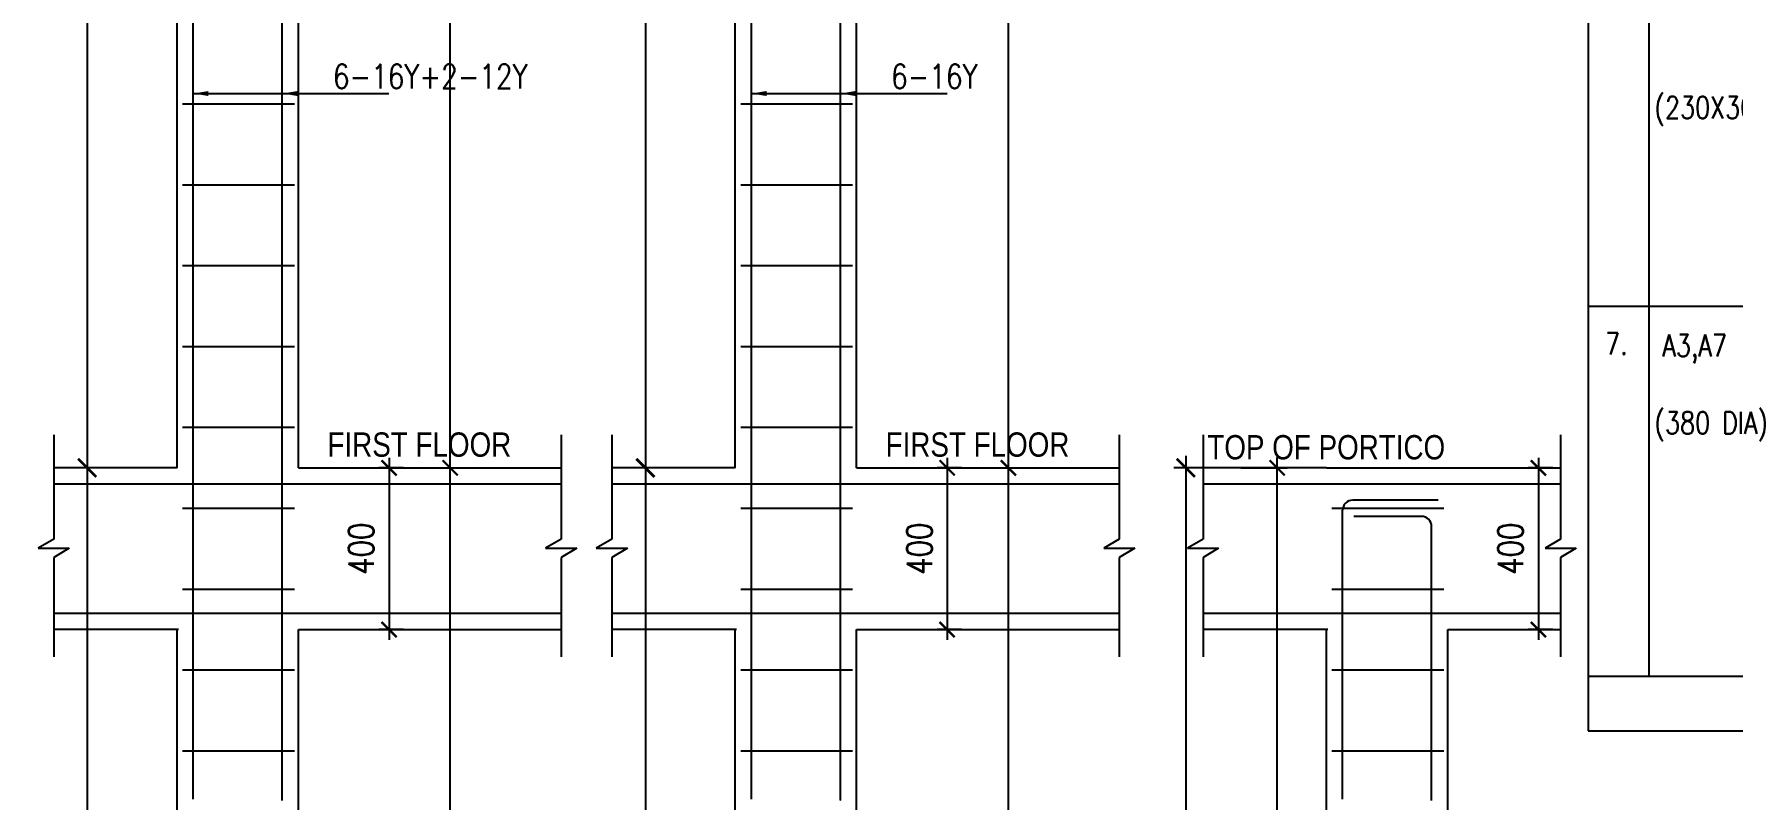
# Model space of a CAD drawing. Header units: millimetres. Extents: x 12977220 to 13113408, y -169657 to -55898.
# Drawn here: x 13083677 to 13087877, y -103125 to -101233 of the extents above; entities that cross this region are included whole.
import ezdxf

# ---------------------------------------------------------------- set-up
doc = ezdxf.new("R2010")
doc.units = ezdxf.units.MM
doc.header["$LTSCALE"] = 3
doc.header["$PDMODE"] = 66
for name, color, linetype in [('DIM', 9, 'Continuous'), ('MAINROD', 31, 'Continuous'), ('RCCFRAME', 33, 'Continuous'), ('STRIPS-COL-MID', 1, 'Continuous'), ('text', 33, 'Continuous')]:
    doc.layers.add(name, color=color, linetype=linetype)
doc.styles.add('ARIAL', font='ARIALN.TTF', dxfattribs={"width": 0.8})
doc.styles.add('ROMANS', font='romans.shx', dxfattribs={"width": 0.8})
doc.dimstyles.new('1NNN', dxfattribs={"dimtxt": 0.5, "dimasz": 0.625, "dimexe": 0.25, "dimexo": 0.25, "dimgap": 0.375, "dimtad": 1, "dimdec": 0, "dimzin": 0, "dimdsep": 46, "dimtxsty": 'ROMANS', "dimblk": 'ARCHTICK', "dimcen": 0.0225, "dimdle": 0.25, "dimclrd": 9, "dimclre": 9, "dimclrt": 4, "dimadec": 0, "dimazin": 0, "dimtfac": 1, "dimtdec": 0, "dimtofl": 0, "dimtmove": 0, "dimatfit": 3, "dimfxl": 1, "dimtvp": 0.25, "dimtolj": 1, "dimtzin": 0, "dimarcsym": 0})

# ---------------------------------------------------------------- blocks, each defined once
blk = doc.blocks.new('_ARCHTICK')
at = {"color": 0, "linetype": 'ByBlock', "const_width": 0.15}
blk.add_lwpolyline([(-0.5, -0.5), (0.5, 0.5)], dxfattribs=at)
blk = doc.blocks.new('*D496')
at = {"layer": 'Defpoints', "color": 0, "transparency": 16777216}
for p in [(13083892.5, -102305.9, 0), (13083809, -105605.9), (13083892.5, -105605.9, 0)]:
    blk.add_point(p, dxfattribs=at)
at = {"layer": 'DIM', "color": 8, "lineweight": -2, "transparency": 16777216}
for p, q in [((13083809, -102275.9), (13083809, -105635.9)), ((13083862.5, -102305.9), (13083779, -102305.9)), ((13083862.5, -105605.9), (13083779, -105605.9))]:
    blk.add_line(p, q, dxfattribs=at)
at = {"layer": 'DIM', "color": 8, "lineweight": -2, "transparency": 16777216, "xscale": 45, "yscale": 45, "zscale": 45}
for p, rotation in [((13083809, -102305.9), 90), ((13083809, -105605.9), 270)]:
    blk.add_blockref('_ARCHTICK', p, dxfattribs=dict(at, rotation=rotation))
at = {"layer": 'DIM', "color": 6, "transparency": 16777216, "insert": (13083726.5, -103730.9), "char_height": 75, "attachment_point": 5, "rotation": 90, "style": 'ROMANS'}
blk.add_mtext('\\A1;3300', dxfattribs=at)
blk = doc.blocks.new('*D498')
at = {"layer": 'Defpoints', "color": 0, "transparency": 16777216}
for p in [(13084616.1, -102305.9, 0), (13084555.4, -102705.9), (13084616.1, -102705.9, 0)]:
    blk.add_point(p, dxfattribs=at)
at = {"layer": 'DIM', "color": 8, "lineweight": -2, "transparency": 16777216}
for p, q in [((13084555.4, -102280.9), (13084555.4, -102730.9)), ((13084591.1, -102305.9), (13084530.4, -102305.9)), ((13084591.1, -102705.9), (13084530.4, -102705.9))]:
    blk.add_line(p, q, dxfattribs=at)
at = {"layer": 'DIM', "color": 8, "lineweight": -2, "transparency": 16777216, "xscale": 37.5, "yscale": 37.5, "zscale": 37.5}
for p, rotation in [((13084555.4, -102305.9), 90), ((13084555.4, -102705.9), 270)]:
    blk.add_blockref('_ARCHTICK', p, dxfattribs=dict(at, rotation=rotation))
at = {"layer": 'DIM', "color": 6, "transparency": 16777216, "insert": (13084486.6, -102505.9), "char_height": 62.5, "attachment_point": 5, "rotation": 90, "style": 'ROMANS'}
blk.add_mtext('\\A1;400', dxfattribs=at)
blk = doc.blocks.new('*D499')
at = {"layer": 'Defpoints', "color": 0, "transparency": 16777216}
for p in [(13083892.5, -99005.9, 0), (13083809, -102305.9), (13083892.5, -102305.9, 0)]:
    blk.add_point(p, dxfattribs=at)
at = {"layer": 'DIM', "color": 8, "lineweight": -2, "transparency": 16777216}
for p, q in [((13083862.5, -99005.9), (13083779, -99005.9)), ((13083809, -98975.9), (13083809, -102335.9)), ((13083862.5, -102305.9), (13083779, -102305.9))]:
    blk.add_line(p, q, dxfattribs=at)
at = {"layer": 'DIM', "color": 8, "lineweight": -2, "transparency": 16777216, "xscale": 45, "yscale": 45, "zscale": 45}
for p, rotation in [((13083809, -99005.9), 90), ((13083809, -102305.9), 270)]:
    blk.add_blockref('_ARCHTICK', p, dxfattribs=dict(at, rotation=rotation))
at = {"layer": 'DIM', "color": 6, "transparency": 16777216, "insert": (13083726.5, -100430.9), "char_height": 75, "attachment_point": 5, "rotation": 90, "style": 'ROMANS'}
blk.add_mtext('\\A1;3300', dxfattribs=at)
blk = doc.blocks.new('*D509')
at = {"layer": 'Defpoints', "color": 0, "transparency": 16777216}
for p in [(13085272.7, -102305.9, 0), (13085189.3, -105605.9), (13085272.7, -105605.9, 0)]:
    blk.add_point(p, dxfattribs=at)
at = {"layer": 'DIM', "color": 8, "lineweight": -2, "transparency": 16777216}
for p, q in [((13085189.3, -102275.9), (13085189.3, -105635.9)), ((13085242.7, -102305.9), (13085159.3, -102305.9)), ((13085242.7, -105605.9), (13085159.3, -105605.9))]:
    blk.add_line(p, q, dxfattribs=at)
at = {"layer": 'DIM', "color": 8, "lineweight": -2, "transparency": 16777216, "xscale": 45, "yscale": 45, "zscale": 45}
for p, rotation in [((13085189.3, -102305.9), 90), ((13085189.3, -105605.9), 270)]:
    blk.add_blockref('_ARCHTICK', p, dxfattribs=dict(at, rotation=rotation))
at = {"layer": 'DIM', "color": 6, "transparency": 16777216, "insert": (13085106.8, -103730.9), "char_height": 75, "attachment_point": 5, "rotation": 90, "style": 'ROMANS'}
blk.add_mtext('\\A1;3300', dxfattribs=at)
blk = doc.blocks.new('*D511')
at = {"layer": 'Defpoints', "color": 0, "transparency": 16777216}
for p in [(13085996.3, -102305.9, 0), (13085935.6, -102705.9), (13085996.3, -102705.9, 0)]:
    blk.add_point(p, dxfattribs=at)
at = {"layer": 'DIM', "color": 8, "lineweight": -2, "transparency": 16777216}
for p, q in [((13085935.6, -102280.9), (13085935.6, -102730.9)), ((13085971.3, -102305.9), (13085910.6, -102305.9)), ((13085971.3, -102705.9), (13085910.6, -102705.9))]:
    blk.add_line(p, q, dxfattribs=at)
at = {"layer": 'DIM', "color": 8, "lineweight": -2, "transparency": 16777216, "xscale": 37.5, "yscale": 37.5, "zscale": 37.5}
for p, rotation in [((13085935.6, -102305.9), 90), ((13085935.6, -102705.9), 270)]:
    blk.add_blockref('_ARCHTICK', p, dxfattribs=dict(at, rotation=rotation))
at = {"layer": 'DIM', "color": 6, "transparency": 16777216, "insert": (13085866.9, -102505.9), "char_height": 62.5, "attachment_point": 5, "rotation": 90, "style": 'ROMANS'}
blk.add_mtext('\\A1;400', dxfattribs=at)
blk = doc.blocks.new('*D512')
at = {"layer": 'Defpoints', "color": 0, "transparency": 16777216}
for p in [(13085272.7, -99005.9, 0), (13085189.3, -102305.9), (13085272.7, -102305.9, 0)]:
    blk.add_point(p, dxfattribs=at)
at = {"layer": 'DIM', "color": 8, "lineweight": -2, "transparency": 16777216}
for p, q in [((13085242.7, -99005.9), (13085159.3, -99005.9)), ((13085189.3, -98975.9), (13085189.3, -102335.9)), ((13085242.7, -102305.9), (13085159.3, -102305.9))]:
    blk.add_line(p, q, dxfattribs=at)
at = {"layer": 'DIM', "color": 8, "lineweight": -2, "transparency": 16777216, "xscale": 45, "yscale": 45, "zscale": 45}
for p, rotation in [((13085189.3, -99005.9), 90), ((13085189.3, -102305.9), 270)]:
    blk.add_blockref('_ARCHTICK', p, dxfattribs=dict(at, rotation=rotation))
at = {"layer": 'DIM', "color": 6, "transparency": 16777216, "insert": (13085106.8, -100430.9), "char_height": 75, "attachment_point": 5, "rotation": 90, "style": 'ROMANS'}
blk.add_mtext('\\A1;3300', dxfattribs=at)
blk = doc.blocks.new('*D516')
at = {"layer": 'Defpoints', "color": 0, "transparency": 16777216}
for p in [(13086609.3, -102305.9, 0), (13086525.8, -105605.9), (13086609.3, -105605.9, 0)]:
    blk.add_point(p, dxfattribs=at)
at = {"layer": 'DIM', "color": 8, "lineweight": -2, "transparency": 16777216}
for p, q in [((13086525.8, -102275.9), (13086525.8, -105635.9)), ((13086579.3, -102305.9), (13086495.8, -102305.9)), ((13086579.3, -105605.9), (13086495.8, -105605.9))]:
    blk.add_line(p, q, dxfattribs=at)
at = {"layer": 'DIM', "color": 8, "lineweight": -2, "transparency": 16777216, "xscale": 45, "yscale": 45, "zscale": 45}
for p, rotation in [((13086525.8, -102305.9), 90), ((13086525.8, -105605.9), 270)]:
    blk.add_blockref('_ARCHTICK', p, dxfattribs=dict(at, rotation=rotation))
at = {"layer": 'DIM', "color": 6, "transparency": 16777216, "insert": (13086443.3, -103730.9), "char_height": 75, "attachment_point": 5, "rotation": 90, "style": 'ROMANS'}
blk.add_mtext('\\A1;3300', dxfattribs=at)
blk = doc.blocks.new('*D518')
at = {"layer": 'Defpoints', "color": 0, "transparency": 16777216}
for p in [(13087458.2, -102305.9, 0), (13087397.5, -102705.9), (13087458.2, -102705.9, 0)]:
    blk.add_point(p, dxfattribs=at)
at = {"layer": 'DIM', "color": 8, "lineweight": -2, "transparency": 16777216}
for p, q in [((13087397.5, -102280.9), (13087397.5, -102730.9)), ((13087433.2, -102305.9), (13087372.5, -102305.9)), ((13087433.2, -102705.9), (13087372.5, -102705.9))]:
    blk.add_line(p, q, dxfattribs=at)
at = {"layer": 'DIM', "color": 8, "lineweight": -2, "transparency": 16777216, "xscale": 37.5, "yscale": 37.5, "zscale": 37.5}
for p, rotation in [((13087397.5, -102305.9), 90), ((13087397.5, -102705.9), 270)]:
    blk.add_blockref('_ARCHTICK', p, dxfattribs=dict(at, rotation=rotation))
at = {"layer": 'DIM', "color": 6, "transparency": 16777216, "insert": (13087328.7, -102505.9), "char_height": 62.5, "attachment_point": 5, "rotation": 90, "style": 'ROMANS'}
blk.add_mtext('\\A1;400', dxfattribs=at)

msp = doc.modelspace()

# ---------------------------------------------------------------- linework, layer by layer
at = {"layer": 'DIM', "color": 8}
for p, q in [((13084706.7, -102330.6, 0.3), (13084706.7, -98980.6, 0.3)), ((13086087, -102330.6, 0.3), (13086087, -98980.6, 0.3)), ((13084706.7, -105630.6, 0.3), (13084706.7, -102280.6, 0.3)), ((13086087, -105630.6, 0.3), (13086087, -102280.6, 0.3)), ((13086751.7, -105630.6, 0.3), (13086751.7, -102280.6, 0.3)), ((13084616.6, -102305.9, 0.3), (13084731.7, -102305.9, 0.3)), ((13085996.9, -102305.9, 0.3), (13086112, -102305.9, 0.3)), ((13086661.6, -102305.9, 0.3), (13086776.7, -102305.9, 0.3))]:
    msp.add_line(p, q, dxfattribs=at)
at = {"layer": 'MAINROD', "color": 2}
for p, q in [((13084071.4, -102305.9, 0.3), (13084071.4, -100186.5, 0.3)), ((13084291.4, -102305.9, 0.3), (13084291.4, -100178.1, 0.3)), ((13085451.6, -102305.9, 0.3), (13085451.6, -100186.5, 0.3)), ((13085671.6, -102305.9, 0.3), (13085671.6, -100178.1, 0.3)), ((13084071.4, -103125, 0.3), (13084071.4, -102305.9, 0.3)), ((13084291.4, -103124.9, 0.3), (13084291.4, -102305.9, 0.3)), ((13085451.7, -103125, 0.3), (13085451.6, -102305.9, 0.3)), ((13085671.6, -103124.9, 0.3), (13085671.6, -102305.9, 0.3)), ((13084981, -102345.9, 0.3), (13083726.2, -102345.9, 0.3)), ((13086361.2, -102345.9, 0.3), (13085106.5, -102345.9, 0.3)), ((13087452.5, -102345.9, 0.3), (13086568.4, -102345.9, 0.3)), ((13086913.4, -102410.9, 0.3), (13086913.4, -102410.9, 0.3)), ((13086913.5, -103125, 0.3), (13086913.4, -102410.9, 0.3)), ((13087150.1, -102385.9, 0.3), (13086938.4, -102385.9, 0.3)), ((13087108.5, -102425.9, 0.3), (13086941.3, -102425.9, 0.3)), ((13087133.5, -103124.9, 0.3), (13087133.5, -102450.9, 0.3)), ((13084981, -102665.9, 0.3), (13083726.2, -102665.9, 0.3)), ((13086361.2, -102665.9, 0.3), (13085106.5, -102665.9, 0.3)), ((13087452.5, -102665.9, 0.3), (13086568.4, -102665.9, 0.3))]:
    msp.add_line(p, q, dxfattribs=at)
for centre, start, end in [((13086938.4, -102410.9, 0.3), 90, 180), ((13087108.5, -102450.9, 0.3), 359.9957, 90), ((13084266.4, -103124.9, 0.3), 351.6656, 0), ((13085646.6, -103124.9, 0.3), 351.6656, 0), ((13087108.5, -103124.9, 0.3), 351.6656, 0)]:
    msp.add_arc(centre, 25, start, end, dxfattribs=at)
at = {"layer": 'RCCFRAME', "color": 1, "linetype": 'Continuous', "ltscale": 0.02}
for p, q in [((13084031.4, -102305.9, 0.3), (13084031.4, -99405.9, 0.3)), ((13084331.4, -102305.9, 0.3), (13084331.4, -99405.9, 0.3)), ((13085411.6, -102305.9, 0.3), (13085411.6, -99405.9, 0.3)), ((13085711.6, -102305.9, 0.3), (13085711.6, -99405.9, 0.3)), ((13083726.2, -102224.2, 0.3), (13083726.2, -102481.9, 0.3)), ((13084981, -102224.2, 0.3), (13084981, -102481.9, 0.3)), ((13085106.5, -102224.2, 0.3), (13085106.5, -102481.9, 0.3)), ((13086361.2, -102224.2, 0.3), (13086361.2, -102481.9, 0.3)), ((13086568.4, -102224.2, 0.3), (13086568.4, -102481.9, 0.3)), ((13087452.5, -102224.2, 0.3), (13087452.5, -102481.9, 0.3)), ((13084031.4, -102305.9, 0.3), (13083726.2, -102305.9, 0.3)), ((13084031.4, -102305.9, 0.3), (13083726.2, -102305.9, 0.3)), ((13084331.4, -102305.9, 0.3), (13084889.3, -102305.9, 0.3)), ((13084331.4, -102305.9, 0.3), (13084981, -102305.9, 0.3)), ((13085411.6, -102305.9, 0.3), (13085106.5, -102305.9, 0.3)), ((13085411.6, -102305.9, 0.3), (13085106.5, -102305.9, 0.3)), ((13085711.6, -102305.9, 0.3), (13086269.6, -102305.9, 0.3)), ((13085711.6, -102305.9, 0.3), (13086361.2, -102305.9, 0.3)), ((13086873.5, -102305.9, 0.3), (13086568.4, -102305.9, 0.3)), ((13086873.5, -102305.9, 0.3), (13086568.4, -102305.9, 0.3)), ((13086873.5, -102305.9, 0.3), (13087452.5, -102305.9, 0.3)), ((13087173.5, -102305.9, 0.3), (13087360.8, -102305.9, 0.3)), ((13083726.2, -102481.9, 0.3), (13083687.7, -102504.8, 0.3)), ((13084981, -102481.9, 0.3), (13084942.5, -102504.8, 0.3)), ((13085106.5, -102481.9, 0.3), (13085068, -102504.8, 0.3)), ((13086361.2, -102481.9, 0.3), (13086322.8, -102504.8, 0.3)), ((13086568.4, -102481.9, 0.3), (13086529.9, -102504.8, 0.3)), ((13087452.5, -102481.9, 0.3), (13087414, -102504.8, 0.3)), ((13083687.7, -102504.8, 0.3), (13083764.7, -102504.8, 0.3)), ((13083764.7, -102504.8, 0.3), (13083726.2, -102527.7, 0.3)), ((13083726.2, -102527.7, 0.3), (13083726.2, -102772.9, 0.3)), ((13084942.5, -102504.8, 0.3), (13085019.5, -102504.8, 0.3)), ((13085019.5, -102504.8, 0.3), (13084981, -102527.7, 0.3)), ((13084981, -102527.7, 0.3), (13084981, -102772.9, 0.3)), ((13085068, -102504.8, 0.3), (13085144.9, -102504.8, 0.3)), ((13085144.9, -102504.8, 0.3), (13085106.5, -102527.7, 0.3)), ((13085106.5, -102527.7, 0.3), (13085106.5, -102772.9, 0.3)), ((13086322.8, -102504.8, 0.3), (13086399.7, -102504.8, 0.3)), ((13086399.7, -102504.8, 0.3), (13086361.2, -102527.7, 0.3)), ((13086361.2, -102527.7, 0.3), (13086361.2, -102772.9, 0.3)), ((13086529.9, -102504.8, 0.3), (13086606.8, -102504.8, 0.3)), ((13086606.8, -102504.8, 0.3), (13086568.4, -102527.7, 0.3)), ((13086568.4, -102527.7, 0.3), (13086568.4, -102772.9, 0.3)), ((13087414, -102504.8, 0.3), (13087491, -102504.8, 0.3)), ((13087491, -102504.8, 0.3), (13087452.5, -102527.7, 0.3)), ((13087452.5, -102527.7, 0.3), (13087452.5, -102772.9, 0.3)), ((13084034.8, -102705.9, 0.3), (13083726.2, -102705.9, 0.3)), ((13084031.4, -105605.9, 0.3), (13084031.4, -102705.9, 0.3)), ((13084331.4, -105605.9, 0.3), (13084331.4, -102705.9, 0.3)), ((13084331.4, -102705.9, 0.3), (13084981, -102705.9, 0.3)), ((13085415, -102705.9, 0.3), (13085106.5, -102705.9, 0.3)), ((13085411.6, -105605.9, 0.3), (13085411.6, -102705.9, 0.3)), ((13085711.6, -105605.9, 0.3), (13085711.6, -102705.9, 0.3)), ((13085711.6, -102705.9, 0.3), (13086361.2, -102705.9, 0.3)), ((13086876.9, -102705.9, 0.3), (13086568.4, -102705.9, 0.3)), ((13086873.5, -105605.9, 0.3), (13086873.5, -102705.9, 0.3)), ((13087173.5, -105605.9, 0.3), (13087173.5, -102705.9, 0.3)), ((13087173.5, -102705.9, 0.3), (13087452.5, -102705.9, 0.3))]:
    msp.add_line(p, q, dxfattribs=at)
at = {"layer": 'STRIPS-COL-MID', "color": 8, "linetype": 'Continuous'}
for p, q in [((13084044.8, -101405.6, 0.3), (13084321.4, -101405.6, 0.3)), ((13085425.1, -101405.6, 0.3), (13085701.6, -101405.6, 0.3)), ((13084044.8, -101605.6, 0.3), (13084321.4, -101605.6, 0.3)), ((13085425.1, -101605.6, 0.3), (13085701.6, -101605.6, 0.3)), ((13084044.8, -101805.6, 0.3), (13084321.4, -101805.6, 0.3)), ((13085425.1, -101805.6, 0.3), (13085701.6, -101805.6, 0.3)), ((13084044.8, -102005.6, 0.3), (13084321.4, -102005.6, 0.3)), ((13085425.1, -102005.6, 0.3), (13085701.6, -102005.6, 0.3)), ((13084044.8, -102205.6, 0.3), (13084321.4, -102205.6, 0.3)), ((13085425.1, -102205.6, 0.3), (13085701.6, -102205.6, 0.3)), ((13084044.8, -102405.6, 0.3), (13084321.4, -102405.6, 0.3)), ((13085425.1, -102405.6, 0.3), (13085701.6, -102405.6, 0.3)), ((13086886.9, -102405.6, 0.3), (13087163.5, -102405.6, 0.3)), ((13084044.8, -102605.6, 0.3), (13084321.4, -102605.6, 0.3)), ((13085425.1, -102605.6, 0.3), (13085701.6, -102605.6, 0.3)), ((13086886.9, -102605.6, 0.3), (13087163.5, -102605.6, 0.3)), ((13084044.8, -102805.6, 0.3), (13084321.4, -102805.6, 0.3)), ((13085425.1, -102805.6, 0.3), (13085701.6, -102805.6, 0.3)), ((13086886.9, -102805.6, 0.3), (13087163.5, -102805.6, 0.3)), ((13084044.8, -103005.6, 0.3), (13084321.4, -103005.6, 0.3)), ((13085425.1, -103005.6, 0.3), (13085701.6, -103005.6, 0.3)), ((13086886.9, -103005.6, 0.3), (13087163.5, -103005.6, 0.3))]:
    msp.add_line(p, q, dxfattribs=at)
at = {"layer": 'text', "color": 8}
for p, q in [((13087520.7, -95784.6, 0.4), (13087520.7, -102956.4, 0.4)), ((13087670.5, -95784.6, 0.4), (13087670.5, -102820.9, 0.4)), ((13087520.7, -101905.9, 0.4), (13092395.3, -101905.9, 0.4)), ((13087520.7, -102820.9, 0.4), (13092395.3, -102820.9, 0.4)), ((13087520.7, -102956.4, 0.4), (13092395.3, -102956.4, 0.4))]:
    msp.add_line(p, q, dxfattribs=at)

# ---------------------------------------------------------------- block references
at = {"layer": 'DIM', "color": 8, "xscale": 37.5, "yscale": 37.5, "zscale": 37.5, "rotation": 270}
for p in [(13084706.7, -102305.9, 0.3), (13086087, -102305.9, 0.3), (13086751.7, -102305.9, 0.3)]:
    msp.add_blockref('_ARCHTICK', p, dxfattribs=at)

# ---------------------------------------------------------------- texts
at = {"layer": 'text', "color": 6, "style": 'ROMANS', "width": 0.8}
for s, height, p in [('6-16Y+2-12Y ', 60, (13084416.6, -101367.7, 0.3)), ('6-16Y', 60, (13085796.8, -101367.7, 0.3)), ('(230X300)', 54.2, (13087684.8, -101441.9, 0.4)), ('7.', 54.2, (13087562.8, -102025.9, 0.4)), ('A3,A7', 54.2, (13087704.3, -102030.6, 0.4)), ('(380 DIA)', 54.2, (13087684.8, -102221.7, 0.3))]:
    msp.add_text(s, height=height, dxfattribs=at).set_placement(p)
at = {"layer": 'text', "color": 6, "style": 'ARIAL'}
for s, p in [('FIRST FLOOR ', (13084403.2, -102278.3, 0.3)), ('FIRST FLOOR ', (13085783.4, -102278.3, 0.3)), ('TOP OF PORTICO', (13086579, -102284.9, 0.3))]:
    msp.add_text(s, height=60, dxfattribs=at).set_placement(p)

# ---------------------------------------------------------------- dimensions: what is measured, and where the dimension line sits
at = {"layer": 'DIM', "color": 8}
for base, p1, p2, picture, middle in [((13083809, -102305.9, 0.3), (13083892.5, -99005.9, 0.3), (13083892.5, -102305.9, 0.3), '*D499', (13083809, -100430.9, 0.3)), ((13085189.3, -102305.9, 0.3), (13085272.7, -99005.9, 0.3), (13085272.7, -102305.9, 0.3), '*D512', (13085189.3, -100430.9, 0.3)), ((13083809, -105605.9, 0.3), (13083892.5, -102305.9, 0.3), (13083892.5, -105605.9, 0.3), '*D496', (13083809, -103730.9, 0.3)), ((13085189.3, -105605.9, 0.3), (13085272.7, -102305.9, 0.3), (13085272.7, -105605.9, 0.3), '*D509', (13085189.3, -103730.9, 0.3)), ((13086525.8, -105605.9, 0.3), (13086609.3, -102305.9, 0.3), (13086609.3, -105605.9, 0.3), '*D516', (13086525.8, -103730.9, 0.3))]:
    dim = msp.add_linear_dim(base=base, p1=p1, p2=p2, angle=90, dimstyle='1NNN', override={"dimscale": 30, "dimtxt": 2.5, "dimasz": 1.5, "dimexe": 1, "dimexo": 1, "dimgap": 1.5, "dimcen": 0.09, "dimdle": 1, "dimclrd": 8, "dimclre": 8, "dimclrt": 6, "dimtvp": 1}, dxfattribs=at)
    dim.commit()
    dim.dimension.update_dxf_attribs({"geometry": picture, "text_midpoint": middle, "dimtype": 160})
for base, p1, p2, picture, middle in [((13084555.4, -102705.9, 0.3), (13084616.1, -102305.9, 0.3), (13084616.1, -102705.9, 0.3), '*D498', (13084486.6, -102505.9, 0.3)), ((13085935.6, -102705.9, 0.3), (13085996.3, -102305.9, 0.3), (13085996.3, -102705.9, 0.3), '*D511', (13085866.9, -102505.9, 0.3)), ((13087397.5, -102705.9, 0.3), (13087458.2, -102305.9, 0.3), (13087458.2, -102705.9, 0.3), '*D518', (13087328.7, -102505.9, 0.3))]:
    dim = msp.add_linear_dim(base=base, p1=p1, p2=p2, angle=90, dimstyle='1NNN', override={"dimscale": 25, "dimtxt": 2.5, "dimasz": 1.5, "dimexe": 1, "dimexo": 1, "dimgap": 1.5, "dimcen": 0.09, "dimdle": 1, "dimclrd": 8, "dimclre": 8, "dimclrt": 6, "dimtvp": 1}, dxfattribs=at)
    dim.commit()
    dim.dimension.update_dxf_attribs({"geometry": picture, "text_midpoint": middle})

# ---------------------------------------------------------------- leaders
for points in [[(13084071.4, -101380.1, 0.3), (13084471.7, -101380.1, 0.3)], [(13084291.4, -101380.1, 0.3), (13084555.1, -101380.1, 0.3)], [(13085451.6, -101380.1, 0.3), (13085852, -101380.1, 0.3)], [(13085671.6, -101380.1, 0.3), (13085935.3, -101380.1, 0.3)]]:
    msp.add_leader(points, dimstyle='1NNN', override={"dimscale": 25, "dimtxt": 2.5, "dimasz": 1.5, "dimexe": 1, "dimexo": 1, "dimgap": 1.5, "dimcen": 0.09, "dimdle": 1, "dimclrd": 8, "dimclre": 8, "dimclrt": 6, "dimtvp": 1}, dxfattribs=at)

doc.saveas('drawing.dxf')
